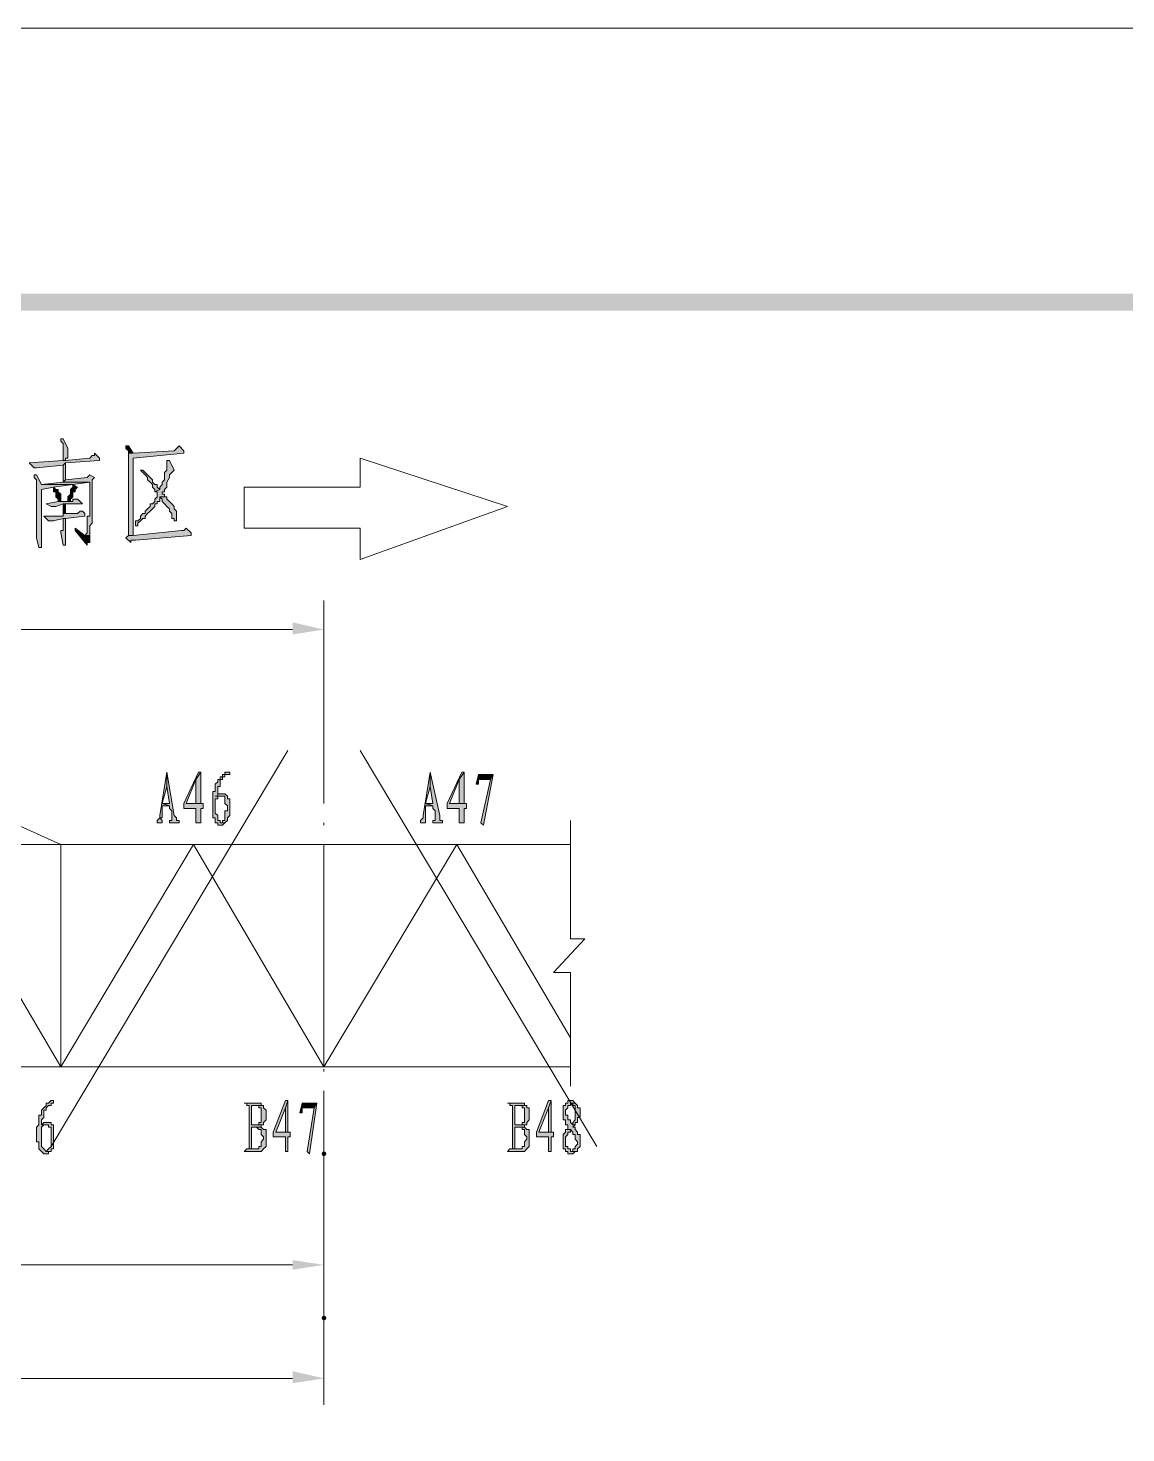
# Model space of a CAD drawing. Header units: millimetres. Extents: x 6 to 291, y 4 to 206.
# Drawn here: x 242.51 to 261.75, y 181.12 to 205.74 of the extents above; entities that cross this region are included whole.
import ezdxf

# ---------------------------------------------------------------- set-up
doc = ezdxf.new("R2010")
doc.units = ezdxf.units.MM
doc.layers.add('C00-00-00', color=7, linetype='Continuous')

msp = doc.modelspace()

# ---------------------------------------------------------------- hatches: boundary and pattern name
at = {"layer": 'C00-00-00'}
h = msp.add_hatch(color=256, dxfattribs=at)
h.dxf.hatch_style = 2
h.paths.add_polyline_path([(17.653, 201.083336), (17.907, 200.787002), (286.469659, 201.083336)])
h = msp.add_hatch(color=256, dxfattribs=at)
h.dxf.hatch_style = 2
h.paths.add_polyline_path([(17.907, 200.787002), (286.469659, 201.083336), (286.173327, 200.787002)])
h = msp.add_hatch(color=256, dxfattribs=at)
h.dxf.hatch_style = 2
h.paths.add_polyline_path([(243.120335, 198.543336), (243.078001, 198.543336), (243.078001, 198.501002), (243.120335, 198.458669), (243.120335, 198.162336), (243.162668, 198.162336), (243.162668, 198.204669), (243.205001, 198.204669), (243.205001, 198.331669), (243.205001, 198.374002)])
h = msp.add_hatch(color=256, dxfattribs=at)
h.dxf.hatch_style = 2
h.paths.add_polyline_path([(243.670672, 198.289336), (243.670672, 198.247002), (243.628339, 198.247002), (243.586006, 198.204669), (243.162672, 198.162336), (243.120339, 198.162336), (242.527672, 198.120002), (242.612339, 198.035336), (242.654672, 198.035336), (243.120339, 198.077669), (243.162672, 198.120002), (243.755339, 198.162336), (243.755339, 198.204669)])
h = msp.add_hatch(color=256, dxfattribs=at)
h.dxf.hatch_style = 2
h.paths.add_polyline_path([(244.263337, 198.416336), (244.221003, 198.416336), (244.221003, 198.374002), (244.263337, 198.331669), (244.263337, 198.289336), (244.348003, 198.289336)])
h = msp.add_hatch(color=256, dxfattribs=at)
h.dxf.hatch_style = 2
h.paths.add_polyline_path([(245.152333, 198.416336), (245.109999, 198.374002), (245.067666, 198.331669), (244.347999, 198.289336), (244.263333, 198.289336), (244.263333, 198.247002), (244.263333, 198.204669), (244.263333, 197.527336), (244.263333, 196.892336), (244.263333, 196.850002), (244.347999, 196.850002), (244.347999, 198.204669), (245.236999, 198.289336), (245.236999, 198.331669)])
h = msp.add_hatch(color=256, dxfattribs=at)
h.dxf.hatch_style = 2
h.paths.add_polyline_path([(243.162661, 198.120003), (243.120335, 198.077669), (243.120335, 197.781335), (243.162661, 197.823669)])
h = msp.add_hatch(color=256, dxfattribs=at)
h.dxf.hatch_style = 2
h.paths.add_polyline_path([(244.982996, 198.162336), (244.940662, 198.162336), (244.940662, 198.120003), (244.940662, 198.077669), (244.940662, 197.993003), (244.898329, 197.950669), (244.898329, 197.866003), (244.898329, 197.823669), (244.855996, 197.781336), (244.855996, 197.739003), (244.813662, 197.696669), (244.813662, 197.654336), (244.728996, 197.612003), (244.771329, 197.612003), (244.771329, 197.569669), (244.771329, 197.527336), (244.728996, 197.485003), (244.728996, 197.442669), (244.686662, 197.400336), (244.644329, 197.400336), (244.644329, 197.358003), (244.601996, 197.315669), (244.559662, 197.273336), (244.559662, 197.231003), (244.517329, 197.231003), (244.474996, 197.188669), (244.474996, 197.146336), (244.432662, 197.104003), (244.390329, 197.104003), (244.390329, 197.061669), (244.390329, 197.019336), (244.432662, 197.019336), (244.432662, 197.061669), (244.474996, 197.104003), (244.517329, 197.146336), (244.559662, 197.146336), (244.559662, 197.188669), (244.601996, 197.231003), (244.644329, 197.273336), (244.686662, 197.315669), (244.728996, 197.358003), (244.728996, 197.400336), (244.771329, 197.400336), (244.771329, 197.442669), (244.813662, 197.442669), (244.813662, 197.485003), (244.813662, 197.527336), (244.940662, 197.527336), (244.898329, 197.527336), (244.898329, 197.569669), (244.855996, 197.569669), (244.855996, 197.612003), (244.898329, 197.612003), (244.898329, 197.654336), (244.940662, 197.696669), (244.940662, 197.739003), (244.940662, 197.781336), (244.982996, 197.866003), (244.982996, 197.908336), (245.025329, 197.950669), (245.067662, 197.993003)])
h = msp.add_hatch(color=256, dxfattribs=at)
h.dxf.hatch_style = 2
h.paths.add_polyline_path([(244.517326, 197.993003), (244.474993, 197.993003), (244.517326, 197.950669), (244.55966, 197.908336), (244.601993, 197.866003), (244.601993, 197.823669), (244.644326, 197.781336), (244.68666, 197.739003), (244.68666, 197.696669), (244.728993, 197.654336), (244.728993, 197.612003), (244.81366, 197.654336), (244.771326, 197.696669), (244.771326, 197.739003), (244.728993, 197.739003), (244.68666, 197.781336), (244.68666, 197.823669), (244.644326, 197.866003), (244.601993, 197.908336), (244.55966, 197.950669)])
h = msp.add_hatch(color=256, dxfattribs=at)
h.dxf.hatch_style = 2
h.paths.add_polyline_path([(242.654665, 197.908336), (242.612332, 197.908336), (242.612332, 197.866003), (242.654665, 197.82367), (242.654665, 197.781336), (242.654665, 197.739003), (242.654665, 196.977003), (242.654665, 196.93467), (242.654665, 196.850003), (242.654665, 196.80767), (242.696999, 196.638336), (242.739332, 196.638336), (242.739332, 196.68067), (242.739332, 196.723003), (242.739332, 196.765336), (242.739332, 197.654336), (242.950999, 197.69667), (243.289665, 197.739003), (242.739332, 197.739003)])
h = msp.add_hatch(color=256, dxfattribs=at)
h.dxf.hatch_style = 2
h.paths.add_polyline_path([(243.120335, 197.781335), (242.739334, 197.739002), (243.289672, 197.739002), (243.586004, 197.781335)])
h = msp.add_hatch(color=256, dxfattribs=at)
h.dxf.hatch_style = 2
h.paths.add_polyline_path([(242.950997, 197.696669), (242.950997, 197.654336), (242.950997, 197.612002), (242.993331, 197.612002), (242.993331, 197.569669), (242.993331, 197.527336), (243.035664, 197.485002), (243.035664, 197.442669), (243.077997, 197.442669), (243.077997, 197.485002), (243.077997, 197.569669), (243.035664, 197.612002), (243.035664, 197.654336), (242.993331, 197.654336)])
h = msp.add_hatch(color=256, dxfattribs=at)
h.dxf.hatch_style = 2
h.paths.add_polyline_path([(243.586004, 197.908336), (243.543671, 197.866003), (243.162671, 197.82367), (243.120337, 197.781336), (243.586004, 197.781336), (243.586004, 197.739003), (243.586004, 197.18867), (243.543671, 197.18867), (243.543671, 197.06167), (243.543671, 197.019336), (243.543671, 196.977003), (243.543671, 196.93467), (243.543671, 196.892336), (243.501337, 196.850003), (243.586004, 196.850003), (243.586004, 196.892336), (243.586004, 196.93467), (243.586004, 197.019336), (243.628337, 197.06167), (243.628337, 197.739003), (243.628337, 197.781336), (243.628337, 197.82367), (243.670671, 197.866003)])
h = msp.add_hatch(color=256, dxfattribs=at)
h.dxf.hatch_style = 2
h.paths.add_polyline_path([(243.289672, 197.739002), (243.289672, 197.696669), (243.247339, 197.654335), (243.247339, 197.612002), (243.247339, 197.569669), (243.205005, 197.527335), (243.205005, 197.485002), (243.205005, 197.442669), (243.247339, 197.442669), (243.247339, 197.485002), (243.289672, 197.527335), (243.289672, 197.569669), (243.289672, 197.612002), (243.332005, 197.612002), (243.332005, 197.654335), (243.374339, 197.696669)])
h = msp.add_hatch(color=256, dxfattribs=at)
h.dxf.hatch_style = 2
h.paths.add_polyline_path([(243.37434, 197.485002), (243.332007, 197.485002), (243.289674, 197.485002), (243.289674, 197.442669), (243.205007, 197.442669), (243.078007, 197.442669), (243.035674, 197.442669), (242.824007, 197.400336), (242.908674, 197.358002), (242.951007, 197.358002), (242.99334, 197.358002), (243.12034, 197.400336), (243.162674, 197.400336), (243.459007, 197.400336), (243.416674, 197.442669)])
h = msp.add_hatch(color=256, dxfattribs=at)
h.dxf.hatch_style = 2
h.paths.add_polyline_path([(244.940669, 197.527336), (244.813669, 197.527336), (244.856003, 197.485002), (244.856003, 197.442669), (244.898336, 197.400336), (244.940669, 197.358002), (244.983003, 197.315669), (244.983003, 197.273336), (245.025336, 197.231002), (245.025336, 197.188669), (245.025336, 197.146336), (245.067669, 197.146336), (245.067669, 197.104002), (245.110003, 197.104002), (245.110003, 197.188669), (245.110003, 197.231002), (245.110003, 197.273336), (245.067669, 197.315669), (245.067669, 197.358002), (245.025336, 197.400336), (244.983003, 197.442669), (244.940669, 197.485002)])
h = msp.add_hatch(color=256, dxfattribs=at)
h.dxf.hatch_style = 2
h.paths.add_polyline_path([(243.458993, 197.273336), (243.41666, 197.273336), (243.374326, 197.231002), (243.16266, 197.231002), (243.120326, 197.231002), (243.120326, 197.188669), (242.78166, 197.188669), (242.866326, 197.104002), (242.90866, 197.104002), (242.950993, 197.104002), (243.120326, 197.146336), (243.16266, 197.146336), (243.501326, 197.188669), (243.501326, 197.231002)])
h = msp.add_hatch(color=256, dxfattribs=at)
h.dxf.hatch_style = 2
h.paths.add_polyline_path([(243.162661, 197.400336), (243.120335, 197.400336), (243.120335, 197.231002), (243.162661, 197.231002)])
h = msp.add_hatch(color=256, dxfattribs=at)
h.dxf.hatch_style = 2
h.paths.add_polyline_path([(243.162661, 197.146336), (243.120328, 197.146336), (243.120328, 197.104003), (243.120328, 196.934669), (243.077994, 196.934669), (243.077994, 196.892336), (243.120328, 196.680669), (243.162661, 196.680669), (243.162661, 196.892336)])
h = msp.add_hatch(color=256, dxfattribs=at)
h.dxf.hatch_style = 2
h.paths.add_polyline_path([(243.331998, 196.977003), (243.331998, 196.934669), (243.543665, 196.680669), (243.543665, 196.723003), (243.585998, 196.723003), (243.585998, 196.765336), (243.585998, 196.807669), (243.585998, 196.850003), (243.501331, 196.850003)])
h = msp.add_hatch(color=256, dxfattribs=at)
h.dxf.hatch_style = 2
h.paths.add_polyline_path([(245.279328, 196.977003), (245.236994, 196.934669), (245.194661, 196.934669), (244.347994, 196.850003), (244.263328, 196.850003), (244.220994, 196.807669), (244.305661, 196.723003), (244.305661, 196.765336), (244.347994, 196.765336), (244.390328, 196.765336), (245.363994, 196.850003), (245.363994, 196.892336)])
h = msp.add_hatch(color=256, dxfattribs=at)
h.dxf.hatch_style = 2
h.paths.add_polyline_path([(247.142004, 195.326002), (247.142004, 195.114336), (247.692326, 195.199002)])
h = msp.add_hatch(color=256, dxfattribs=at)
h.dxf.hatch_style = 2
h.paths.add_polyline_path([(244.940669, 192.701335), (244.813669, 191.939335), (244.813669, 191.897002), (244.771336, 191.854669), (244.771336, 191.812335), (244.856003, 191.812335), (244.856003, 191.854669), (244.813669, 191.897002), (244.856003, 191.897002), (244.856003, 192.108669), (244.983003, 192.108669), (244.856003, 192.151002), (244.940669, 192.447335)])
h = msp.add_hatch(color=256, dxfattribs=at)
h.dxf.hatch_style = 2
h.paths.add_polyline_path([(244.940669, 192.701335), (244.940669, 192.447335), (244.983003, 192.151002), (244.856003, 192.151002), (244.983003, 192.108669), (244.983003, 192.066335), (245.025336, 192.024002), (245.025336, 191.897002), (245.025336, 191.854669), (244.983003, 191.854669), (244.983003, 191.812335), (245.152336, 191.812335), (245.152336, 191.854669), (245.110003, 191.854669), (245.110003, 191.897002), (245.067669, 191.939335)])
h = msp.add_hatch(color=256, dxfattribs=at)
h.dxf.hatch_style = 2
h.paths.add_polyline_path([(245.533333, 192.701335), (245.491, 192.701335), (245.237, 192.151002), (245.237, 192.066335), (245.448667, 192.066335), (245.448667, 191.812335), (245.533333, 191.812335), (245.533333, 192.066335), (245.575667, 192.066335), (245.575667, 192.151002), (245.533333, 192.151002), (245.279333, 192.151002), (245.448667, 192.574335)])
h = msp.add_hatch(color=256, dxfattribs=at)
h.dxf.hatch_style = 2
h.paths.add_polyline_path([(245.533333, 192.701335), (245.448665, 192.574336), (245.448665, 192.151003), (245.279328, 192.151003), (245.533333, 192.151003)])
h = msp.add_hatch(color=256, dxfattribs=at)
h.dxf.hatch_style = 2
h.paths.add_polyline_path([(246.041329, 192.701335), (245.956662, 192.701335), (245.956662, 192.659002), (245.914329, 192.659002), (245.914329, 192.616669), (245.871996, 192.616669), (245.871996, 192.574335), (245.829662, 192.574335), (245.829662, 192.532002), (245.787329, 192.489669), (245.787329, 192.447335), (245.787329, 192.405002), (245.787329, 192.362669), (245.744996, 192.362669), (245.744996, 192.278002), (245.744996, 192.235669), (245.744996, 191.981669), (245.744996, 191.897002), (245.787329, 191.897002), (245.787329, 191.854669), (245.787329, 191.812335), (245.829662, 191.812335), (245.829662, 191.770002), (245.914329, 191.770002), (245.956662, 191.812335), (245.871996, 191.812335), (245.871996, 191.854669), (245.829662, 191.854669), (245.829662, 191.897002), (245.829662, 191.939335), (245.787329, 191.981669), (245.787329, 192.235669), (245.829662, 192.235669), (245.829662, 192.278002), (245.914329, 192.278002), (245.787329, 192.278002), (245.829662, 192.278002), (245.829662, 192.362669), (245.829662, 192.405002), (245.829662, 192.447335), (245.871996, 192.447335), (245.871996, 192.532002), (245.871996, 192.574335), (245.914329, 192.574335), (245.914329, 192.616669), (245.956662, 192.616669), (245.956662, 192.659002), (245.998996, 192.659002), (246.041329, 192.659002)])
h = msp.add_hatch(color=256, dxfattribs=at)
h.dxf.hatch_style = 2
h.paths.add_polyline_path([(249.555003, 192.701335), (249.428003, 191.939335), (249.428003, 191.897002), (249.38567, 191.854669), (249.38567, 191.812335), (249.470337, 191.812335), (249.470337, 191.854669), (249.470337, 191.897002), (249.470337, 192.108669), (249.597337, 192.108669), (249.470337, 192.151002), (249.555003, 192.447335)])
h = msp.add_hatch(color=256, dxfattribs=at)
h.dxf.hatch_style = 2
h.paths.add_polyline_path([(249.555003, 192.701335), (249.555003, 192.447335), (249.597337, 192.151002), (249.470337, 192.151002), (249.597337, 192.108669), (249.597337, 192.066335), (249.63967, 192.024002), (249.63967, 191.897002), (249.63967, 191.854669), (249.597337, 191.854669), (249.597337, 191.812335), (249.76667, 191.812335), (249.76667, 191.854669), (249.724337, 191.854669), (249.724337, 191.897002), (249.724337, 191.939335)])
h = msp.add_hatch(color=256, dxfattribs=at)
h.dxf.hatch_style = 2
h.paths.add_polyline_path([(250.147667, 192.701335), (250.105334, 192.701335), (249.851334, 192.151002), (249.851334, 192.066335), (250.063001, 192.066335), (250.063001, 191.812335), (250.147667, 191.812335), (250.147667, 192.066335), (250.190001, 192.066335), (250.190001, 192.151002), (250.147667, 192.151002), (249.893667, 192.151002), (250.063001, 192.574335)])
h = msp.add_hatch(color=256, dxfattribs=at)
h.dxf.hatch_style = 2
h.paths.add_polyline_path([(250.147667, 192.701335), (250.062999, 192.574336), (250.062999, 192.151003), (249.893661, 192.151003), (250.147667, 192.151003)])
h = msp.add_hatch(color=256, dxfattribs=at)
h.dxf.hatch_style = 2
h.paths.add_polyline_path([(250.655663, 192.659003), (250.401663, 192.659003), (250.359329, 192.48967), (250.401663, 192.48967), (250.401663, 192.574336), (250.443996, 192.574336), (250.613329, 192.574336)])
h = msp.add_hatch(color=256, dxfattribs=at)
h.dxf.hatch_style = 2
h.paths.add_polyline_path([(250.655663, 192.659003), (250.613337, 192.574336), (250.443999, 191.812335), (250.486326, 191.770003)])
h = msp.add_hatch(color=256, dxfattribs=at)
h.dxf.hatch_style = 2
h.paths.add_polyline_path([(245.914334, 192.320337), (245.872001, 192.320337), (245.829667, 192.320337), (245.829667, 192.278003), (245.787334, 192.278003), (245.956667, 192.278003), (245.956667, 192.23567), (245.956667, 192.151003), (245.999001, 192.10867), (245.999001, 192.024003), (245.956667, 192.024003), (245.956667, 191.939337), (245.956667, 191.897003), (245.956667, 191.85467), (245.914334, 191.85467), (245.914334, 191.812337), (245.872001, 191.812337), (245.956667, 191.812337), (245.999001, 191.85467), (245.999001, 191.897003), (246.041334, 191.939337), (246.041334, 192.23567), (245.999001, 192.23567), (245.999001, 192.278003), (245.956667, 192.320337)])
h = msp.add_hatch(color=256, dxfattribs=at)
h.dxf.hatch_style = 2
h.paths.add_polyline_path([(242.950997, 186.944003), (242.908664, 186.944003), (242.866331, 186.90167), (242.823997, 186.90167), (242.823997, 186.859337), (242.781664, 186.817003), (242.739331, 186.77467), (242.739331, 186.732337), (242.739331, 186.690003), (242.696997, 186.690003), (242.696997, 186.605337), (242.696997, 186.52067), (242.654664, 186.478337), (242.654664, 186.224337), (242.696997, 186.224337), (242.696997, 186.13967), (242.696997, 186.097337), (242.739331, 186.055003), (242.781664, 186.01267), (242.866331, 186.01267), (242.866331, 186.055003), (242.908664, 186.055003), (242.823997, 186.055003), (242.781664, 186.097337), (242.739331, 186.13967), (242.739331, 186.182003), (242.739331, 186.224337), (242.739331, 186.478337), (242.781664, 186.52067), (242.823997, 186.52067), (242.739331, 186.52067), (242.739331, 186.605337), (242.781664, 186.64767), (242.781664, 186.690003), (242.781664, 186.732337), (242.781664, 186.77467), (242.823997, 186.77467), (242.823997, 186.817003), (242.866331, 186.859337), (242.908664, 186.859337), (242.908664, 186.90167), (242.950997, 186.90167)])
h = msp.add_hatch(color=256, dxfattribs=at)
h.dxf.hatch_style = 2
h.paths.add_polyline_path([(246.464672, 186.901669), (246.295339, 186.901669), (246.337672, 186.901669), (246.337672, 186.859336), (246.380005, 186.859336), (246.380005, 186.097336), (246.337672, 186.097336), (246.464672, 186.097336), (246.422339, 186.097336), (246.422339, 186.478336), (246.591672, 186.478336), (246.549339, 186.478336), (246.591672, 186.478336), (246.591672, 186.520669), (246.464672, 186.520669), (246.422339, 186.520669), (246.422339, 186.859336), (246.464672, 186.859336), (246.591672, 186.859336), (246.591672, 186.901669), (246.549339, 186.901669)])
h = msp.add_hatch(color=256, dxfattribs=at)
h.dxf.hatch_style = 2
h.paths.add_polyline_path([(247.057336, 186.944003), (247.015003, 186.944003), (246.803336, 186.39367), (246.803336, 186.309003), (247.015003, 186.309003), (247.015003, 186.055003), (247.057336, 186.055003), (247.057336, 186.309003), (247.099669, 186.309003), (247.099669, 186.39367), (247.057336, 186.39367), (246.845669, 186.39367), (247.015003, 186.817003)])
h = msp.add_hatch(color=256, dxfattribs=at)
h.dxf.hatch_style = 2
h.paths.add_polyline_path([(247.057336, 186.944003), (247.014994, 186.817002), (247.014994, 186.393669), (246.845672, 186.393669), (247.057336, 186.393669)])
h = msp.add_hatch(color=256, dxfattribs=at)
h.dxf.hatch_style = 2
h.paths.add_polyline_path([(247.565331, 186.901669), (247.311331, 186.901669), (247.268998, 186.732336), (247.311331, 186.732336), (247.311331, 186.817002), (247.353665, 186.817002), (247.522998, 186.817002)])
h = msp.add_hatch(color=256, dxfattribs=at)
h.dxf.hatch_style = 2
h.paths.add_polyline_path([(247.565331, 186.901669), (247.523005, 186.817002), (247.395994, 186.055003), (247.438337, 186.012669)])
h = msp.add_hatch(color=256, dxfattribs=at)
h.dxf.hatch_style = 2
h.paths.add_polyline_path([(251.079006, 186.901669), (250.909672, 186.901669), (250.952006, 186.901669), (250.952006, 186.859336), (250.994339, 186.859336), (250.994339, 186.097336), (250.952006, 186.097336), (251.079006, 186.097336), (251.036672, 186.097336), (251.036672, 186.478336), (251.079006, 186.478336), (251.206006, 186.478336), (251.163672, 186.478336), (251.206006, 186.478336), (251.206006, 186.520669), (251.079006, 186.520669), (251.036672, 186.520669), (251.036672, 186.859336), (251.079006, 186.859336), (251.206006, 186.859336), (251.206006, 186.901669), (251.163672, 186.901669)])
h = msp.add_hatch(color=256, dxfattribs=at)
h.dxf.hatch_style = 2
h.paths.add_polyline_path([(251.67167, 186.944003), (251.629337, 186.944003), (251.41767, 186.39367), (251.41767, 186.309003), (251.629337, 186.309003), (251.629337, 186.055003), (251.67167, 186.055003), (251.67167, 186.309003), (251.714003, 186.309003), (251.714003, 186.39367), (251.67167, 186.39367), (251.460003, 186.39367), (251.629337, 186.817003)])
h = msp.add_hatch(color=256, dxfattribs=at)
h.dxf.hatch_style = 2
h.paths.add_polyline_path([(251.67167, 186.944003), (251.629328, 186.817002), (251.629328, 186.393669), (251.460006, 186.393669), (251.67167, 186.393669)])
h = msp.add_hatch(color=256, dxfattribs=at)
h.dxf.hatch_style = 2
h.paths.add_polyline_path([(252.010328, 186.944003), (251.967995, 186.944003), (251.967995, 186.90167), (251.925661, 186.90167), (251.925661, 186.859337), (251.883328, 186.859337), (251.883328, 186.77467), (251.883328, 186.732337), (251.883328, 186.690003), (251.883328, 186.605337), (251.925661, 186.605337), (251.925661, 186.563003), (251.925661, 186.52067), (251.967995, 186.52067), (251.967995, 186.478337), (251.967995, 186.436003), (252.010328, 186.436003), (252.052661, 186.39367), (252.052661, 186.351337), (252.094995, 186.351337), (252.094995, 186.309003), (252.094995, 186.26667), (252.137328, 186.224337), (252.137328, 186.182003), (252.094995, 186.13967), (252.094995, 186.097337), (252.052661, 186.097337), (252.052661, 186.055003), (252.010328, 186.055003), (252.137328, 186.055003), (252.137328, 186.097337), (252.179661, 186.13967), (252.179661, 186.351337), (252.137328, 186.351337), (252.137328, 186.39367), (252.094995, 186.436003), (252.094995, 186.478337), (252.052661, 186.478337), (252.094995, 186.52067), (252.052661, 186.52067), (252.010328, 186.563003), (252.010328, 186.605337), (251.967995, 186.605337), (251.967995, 186.64767), (251.967995, 186.690003), (251.925661, 186.690003), (251.925661, 186.77467), (251.967995, 186.817003), (251.967995, 186.859337), (252.010328, 186.859337), (252.010328, 186.90167), (252.094995, 186.90167), (252.052661, 186.944003)])
h = msp.add_hatch(color=256, dxfattribs=at)
h.dxf.hatch_style = 2
h.paths.add_polyline_path([(252.094997, 186.901669), (252.01033, 186.901669), (252.052663, 186.901669), (252.052663, 186.859336), (252.094997, 186.859336), (252.094997, 186.817002), (252.094997, 186.647669), (252.094997, 186.605336), (252.052663, 186.563002), (252.052663, 186.520669), (252.094997, 186.520669), (252.094997, 186.563002), (252.13733, 186.563002), (252.13733, 186.605336), (252.13733, 186.647669), (252.179663, 186.647669), (252.179663, 186.817002), (252.13733, 186.817002), (252.13733, 186.859336)])
h = msp.add_hatch(color=256, dxfattribs=at)
h.dxf.hatch_style = 2
h.paths.add_polyline_path([(246.591667, 186.859337), (246.507, 186.859337), (246.549333, 186.859337), (246.549333, 186.817003), (246.591667, 186.817003), (246.591667, 186.77467), (246.591667, 186.732337), (246.591667, 186.64767), (246.591667, 186.605337), (246.591667, 186.563003), (246.549333, 186.563003), (246.549333, 186.52067), (246.507, 186.52067), (246.464667, 186.52067), (246.591667, 186.52067), (246.634, 186.52067), (246.634, 186.563003), (246.676333, 186.605337), (246.676333, 186.77467), (246.634, 186.817003), (246.634, 186.859337)])
h = msp.add_hatch(color=256, dxfattribs=at)
h.dxf.hatch_style = 2
h.paths.add_polyline_path([(251.206001, 186.859337), (251.121334, 186.859337), (251.163667, 186.859337), (251.163667, 186.817003), (251.206001, 186.817003), (251.206001, 186.77467), (251.206001, 186.732337), (251.206001, 186.64767), (251.206001, 186.605337), (251.206001, 186.563003), (251.163667, 186.563003), (251.163667, 186.52067), (251.121334, 186.52067), (251.079001, 186.52067), (251.206001, 186.52067), (251.248334, 186.52067), (251.248334, 186.563003), (251.290667, 186.605337), (251.290667, 186.817003), (251.248334, 186.817003), (251.248334, 186.859337)])
h = msp.add_hatch(color=256, dxfattribs=at)
h.dxf.hatch_style = 2
h.paths.add_polyline_path([(242.866329, 186.563003), (242.781662, 186.563003), (242.739329, 186.520669), (242.866329, 186.520669), (242.866329, 186.478336), (242.908662, 186.478336), (242.908662, 186.393669), (242.908662, 186.351336), (242.908662, 186.266669), (242.908662, 186.182003), (242.908662, 186.139669), (242.866329, 186.097336), (242.823996, 186.055003), (242.908662, 186.055003), (242.908662, 186.097336), (242.950996, 186.097336), (242.950996, 186.139669), (242.950996, 186.182003), (242.950996, 186.436003), (242.950996, 186.478336), (242.950996, 186.520669), (242.908662, 186.520669), (242.908662, 186.563003)])
h = msp.add_hatch(color=256, dxfattribs=at)
h.dxf.hatch_style = 2
h.paths.add_polyline_path([(246.591667, 186.478336), (246.464667, 186.478336), (246.507, 186.478336), (246.549333, 186.436003), (246.591667, 186.436003), (246.591667, 186.393669), (246.591667, 186.351336), (246.634, 186.309003), (246.634, 186.266669), (246.591667, 186.224336), (246.591667, 186.182003), (246.591667, 186.139669), (246.549333, 186.139669), (246.549333, 186.097336), (246.507, 186.097336), (246.337667, 186.097336), (246.295333, 186.055003), (246.337667, 186.055003), (246.549333, 186.055003), (246.591667, 186.055003), (246.634, 186.097336), (246.676333, 186.139669), (246.676333, 186.182003), (246.676333, 186.393669), (246.676333, 186.436003), (246.634, 186.436003)])
h = msp.add_hatch(color=256, dxfattribs=at)
h.dxf.hatch_style = 2
h.paths.add_polyline_path([(251.206001, 186.478336), (251.079001, 186.478336), (251.121334, 186.478336), (251.163667, 186.478336), (251.163667, 186.436003), (251.206001, 186.436003), (251.206001, 186.393669), (251.206001, 186.351336), (251.248334, 186.309003), (251.248334, 186.266669), (251.206001, 186.224336), (251.206001, 186.182003), (251.206001, 186.139669), (251.163667, 186.139669), (251.163667, 186.097336), (251.121334, 186.097336), (250.952001, 186.097336), (250.909667, 186.055003), (250.952001, 186.055003), (251.163667, 186.055003), (251.206001, 186.055003), (251.248334, 186.097336), (251.290667, 186.139669), (251.290667, 186.182003), (251.290667, 186.393669), (251.290667, 186.436003), (251.248334, 186.436003)])
h = msp.add_hatch(color=256, dxfattribs=at)
h.dxf.hatch_style = 2
h.paths.add_polyline_path([(251.968002, 186.436002), (251.925669, 186.436002), (251.925669, 186.393668), (251.883335, 186.351335), (251.883335, 186.309002), (251.883335, 186.182002), (251.883335, 186.139668), (251.883335, 186.097335), (251.925669, 186.097335), (251.925669, 186.055002), (251.968002, 186.055002), (251.968002, 186.012668), (252.010335, 186.012668), (252.052669, 186.012668), (252.095002, 186.055002), (252.137335, 186.055002), (252.010335, 186.055002), (252.010335, 186.097335), (251.968002, 186.097335), (251.968002, 186.139668), (251.925669, 186.139668), (251.925669, 186.309002), (251.968002, 186.351335), (251.968002, 186.393668), (252.010335, 186.393668), (252.010335, 186.436002)])
h = msp.add_hatch(color=256, dxfattribs=at)
h.dxf.hatch_style = 2
h.paths.add_polyline_path([(247.692326, 186.055002), (247.662428, 186.042567), (247.649993, 186.012669), (247.662428, 185.982771), (247.692326, 185.970336), (247.722224, 185.982771), (247.73466, 186.012669), (247.722224, 186.042567)])
h = msp.add_hatch(color=256, dxfattribs=at)
h.dxf.hatch_style = 2
h.paths.add_polyline_path([(247.142004, 184.150002), (247.142004, 183.980669), (247.692326, 184.065335)])
h = msp.add_hatch(color=256, dxfattribs=at)
h.dxf.hatch_style = 2
h.paths.add_polyline_path([(247.692326, 183.176336), (247.662428, 183.163901), (247.649993, 183.134003), (247.662428, 183.104105), (247.692326, 183.09167), (247.722224, 183.104105), (247.73466, 183.134003), (247.722224, 183.163901)])
h = msp.add_hatch(color=256, dxfattribs=at)
h.dxf.hatch_style = 2
h.paths.add_polyline_path([(247.142004, 182.202668), (247.142004, 181.991003), (247.692326, 182.07567)])

# ---------------------------------------------------------------- linework, layer by layer
at = {"layer": 'C00-00-00', "lineweight": 15}
for points in [[(291.126319, 205.740002), (5.799667, 205.740002), (5.799667, 3.979343), (291.126319, 3.979343)], [(252.010328, 191.854669), (252.010328, 189.780335), (252.264334, 189.780335), (251.713996, 189.187669), (252.010328, 189.187669), (252.010328, 187.198003)]]:
    msp.add_lwpolyline(points, dxfattribs=at)
at = {"layer": 'C00-00-00', "lineweight": 13}
for points in [[(243.120335, 198.543336), (243.078001, 198.543336), (243.078001, 198.501002), (243.120335, 198.458669), (243.120335, 198.162336), (243.162668, 198.162336), (243.162668, 198.204669), (243.205001, 198.204669), (243.205001, 198.331669), (243.205001, 198.374002)], [(243.670672, 198.289336), (243.670672, 198.247002), (243.628339, 198.247002), (243.586006, 198.204669), (243.162672, 198.162336), (243.120339, 198.162336), (242.527672, 198.120002), (242.612339, 198.035336), (242.654672, 198.035336), (243.120339, 198.077669), (243.162672, 198.120002), (243.755339, 198.162336), (243.755339, 198.204669)], [(244.263337, 198.416336), (244.221003, 198.416336), (244.221003, 198.374002), (244.263337, 198.331669), (244.263337, 198.289336), (244.348003, 198.289336)], [(245.152333, 198.416336), (245.109999, 198.374002), (245.067666, 198.331669), (244.347999, 198.289336), (244.263333, 198.289336), (244.263333, 198.247002), (244.263333, 198.204669), (244.263333, 197.527336), (244.263333, 196.892336), (244.263333, 196.850002), (244.347999, 196.850002), (244.347999, 198.204669), (245.236999, 198.289336), (245.236999, 198.331669)], [(243.162661, 198.120003), (243.120335, 198.077669), (243.120335, 197.781335), (243.162661, 197.823669)], [(244.982996, 198.162336), (244.940662, 198.162336), (244.940662, 198.120003), (244.940662, 198.077669), (244.940662, 197.993003), (244.898329, 197.950669), (244.898329, 197.866003), (244.898329, 197.823669), (244.855996, 197.781336), (244.855996, 197.739003), (244.813662, 197.696669), (244.813662, 197.654336), (244.728996, 197.612003), (244.771329, 197.612003), (244.771329, 197.569669), (244.771329, 197.527336), (244.728996, 197.485003), (244.728996, 197.442669), (244.686662, 197.400336), (244.644329, 197.400336), (244.644329, 197.358003), (244.601996, 197.315669), (244.559662, 197.273336), (244.559662, 197.231003), (244.517329, 197.231003), (244.474996, 197.188669), (244.474996, 197.146336), (244.432662, 197.104003), (244.390329, 197.104003), (244.390329, 197.061669), (244.390329, 197.019336), (244.432662, 197.019336), (244.432662, 197.061669), (244.474996, 197.104003), (244.517329, 197.146336), (244.559662, 197.146336), (244.559662, 197.188669), (244.601996, 197.231003), (244.644329, 197.273336), (244.686662, 197.315669), (244.728996, 197.358003), (244.728996, 197.400336), (244.771329, 197.400336), (244.771329, 197.442669), (244.813662, 197.442669), (244.813662, 197.485003), (244.813662, 197.527336), (244.940662, 197.527336), (244.898329, 197.527336), (244.898329, 197.569669), (244.855996, 197.569669), (244.855996, 197.612003), (244.898329, 197.612003), (244.898329, 197.654336), (244.940662, 197.696669), (244.940662, 197.739003), (244.940662, 197.781336), (244.982996, 197.866003), (244.982996, 197.908336), (245.025329, 197.950669), (245.067662, 197.993003)], [(244.517326, 197.993003), (244.474993, 197.993003), (244.517326, 197.950669), (244.55966, 197.908336), (244.601993, 197.866003), (244.601993, 197.823669), (244.644326, 197.781336), (244.68666, 197.739003), (244.68666, 197.696669), (244.728993, 197.654336), (244.728993, 197.612003), (244.81366, 197.654336), (244.771326, 197.696669), (244.771326, 197.739003), (244.728993, 197.739003), (244.68666, 197.781336), (244.68666, 197.823669), (244.644326, 197.866003), (244.601993, 197.908336), (244.55966, 197.950669)], [(242.654665, 197.908336), (242.612332, 197.908336), (242.612332, 197.866003), (242.654665, 197.82367), (242.654665, 197.781336), (242.654665, 197.739003), (242.654665, 196.977003), (242.654665, 196.93467), (242.654665, 196.850003), (242.654665, 196.80767), (242.696999, 196.638336), (242.739332, 196.638336), (242.739332, 196.68067), (242.739332, 196.723003), (242.739332, 196.765336), (242.739332, 197.654336), (242.950999, 197.69667), (243.289665, 197.739003), (242.739332, 197.739003)], [(243.120335, 197.781335), (242.739334, 197.739002), (243.289672, 197.739002), (243.586004, 197.781335)], [(242.950997, 197.696669), (242.950997, 197.654336), (242.950997, 197.612002), (242.993331, 197.612002), (242.993331, 197.569669), (242.993331, 197.527336), (243.035664, 197.485002), (243.035664, 197.442669), (243.077997, 197.442669), (243.077997, 197.485002), (243.077997, 197.569669), (243.035664, 197.612002), (243.035664, 197.654336), (242.993331, 197.654336)], [(243.586004, 197.908336), (243.543671, 197.866003), (243.162671, 197.82367), (243.120337, 197.781336), (243.586004, 197.781336), (243.586004, 197.739003), (243.586004, 197.18867), (243.543671, 197.18867), (243.543671, 197.06167), (243.543671, 197.019336), (243.543671, 196.977003), (243.543671, 196.93467), (243.543671, 196.892336), (243.501337, 196.850003), (243.586004, 196.850003), (243.586004, 196.892336), (243.586004, 196.93467), (243.586004, 197.019336), (243.628337, 197.06167), (243.628337, 197.739003), (243.628337, 197.781336), (243.628337, 197.82367), (243.670671, 197.866003)], [(243.289672, 197.739002), (243.289672, 197.696669), (243.247339, 197.654335), (243.247339, 197.612002), (243.247339, 197.569669), (243.205005, 197.527335), (243.205005, 197.485002), (243.205005, 197.442669), (243.247339, 197.442669), (243.247339, 197.485002), (243.289672, 197.527335), (243.289672, 197.569669), (243.289672, 197.612002), (243.332005, 197.612002), (243.332005, 197.654335), (243.374339, 197.696669)], [(243.37434, 197.485002), (243.332007, 197.485002), (243.289674, 197.485002), (243.289674, 197.442669), (243.205007, 197.442669), (243.078007, 197.442669), (243.035674, 197.442669), (242.824007, 197.400336), (242.908674, 197.358002), (242.951007, 197.358002), (242.99334, 197.358002), (243.12034, 197.400336), (243.162674, 197.400336), (243.459007, 197.400336), (243.416674, 197.442669)], [(244.940669, 197.527336), (244.813669, 197.527336), (244.856003, 197.485002), (244.856003, 197.442669), (244.898336, 197.400336), (244.940669, 197.358002), (244.983003, 197.315669), (244.983003, 197.273336), (245.025336, 197.231002), (245.025336, 197.188669), (245.025336, 197.146336), (245.067669, 197.146336), (245.067669, 197.104002), (245.110003, 197.104002), (245.110003, 197.188669), (245.110003, 197.231002), (245.110003, 197.273336), (245.067669, 197.315669), (245.067669, 197.358002), (245.025336, 197.400336), (244.983003, 197.442669), (244.940669, 197.485002)], [(243.458993, 197.273336), (243.41666, 197.273336), (243.374326, 197.231002), (243.16266, 197.231002), (243.120326, 197.231002), (243.120326, 197.188669), (242.78166, 197.188669), (242.866326, 197.104002), (242.90866, 197.104002), (242.950993, 197.104002), (243.120326, 197.146336), (243.16266, 197.146336), (243.501326, 197.188669), (243.501326, 197.231002)], [(243.162661, 197.400336), (243.120335, 197.400336), (243.120335, 197.231002), (243.162661, 197.231002)], [(243.162661, 197.146336), (243.120328, 197.146336), (243.120328, 197.104003), (243.120328, 196.934669), (243.077994, 196.934669), (243.077994, 196.892336), (243.120328, 196.680669), (243.162661, 196.680669), (243.162661, 196.892336)], [(243.331998, 196.977003), (243.331998, 196.934669), (243.543665, 196.680669), (243.543665, 196.723003), (243.585998, 196.723003), (243.585998, 196.765336), (243.585998, 196.807669), (243.585998, 196.850003), (243.501331, 196.850003)], [(245.279328, 196.977003), (245.236994, 196.934669), (245.194661, 196.934669), (244.347994, 196.850003), (244.263328, 196.850003), (244.220994, 196.807669), (244.305661, 196.723003), (244.305661, 196.765336), (244.347994, 196.765336), (244.390328, 196.765336), (245.363994, 196.850003), (245.363994, 196.892336)], [(244.940669, 192.701335), (244.813669, 191.939335), (244.813669, 191.897002), (244.771336, 191.854669), (244.771336, 191.812335), (244.856003, 191.812335), (244.856003, 191.854669), (244.813669, 191.897002), (244.856003, 191.897002), (244.856003, 192.108669), (244.983003, 192.108669), (244.856003, 192.151002), (244.940669, 192.447335)], [(244.940669, 192.701335), (244.940669, 192.447335), (244.983003, 192.151002), (244.856003, 192.151002), (244.983003, 192.108669), (244.983003, 192.066335), (245.025336, 192.024002), (245.025336, 191.897002), (245.025336, 191.854669), (244.983003, 191.854669), (244.983003, 191.812335), (245.152336, 191.812335), (245.152336, 191.854669), (245.110003, 191.854669), (245.110003, 191.897002), (245.067669, 191.939335)], [(245.533333, 192.701335), (245.491, 192.701335), (245.237, 192.151002), (245.237, 192.066335), (245.448667, 192.066335), (245.448667, 191.812335), (245.533333, 191.812335), (245.533333, 192.066335), (245.575667, 192.066335), (245.575667, 192.151002), (245.533333, 192.151002), (245.279333, 192.151002), (245.448667, 192.574335)], [(245.533333, 192.701335), (245.448665, 192.574336), (245.448665, 192.151003), (245.279328, 192.151003), (245.533333, 192.151003)], [(246.041329, 192.701335), (245.956662, 192.701335), (245.956662, 192.659002), (245.914329, 192.659002), (245.914329, 192.616669), (245.871996, 192.616669), (245.871996, 192.574335), (245.829662, 192.574335), (245.829662, 192.532002), (245.787329, 192.489669), (245.787329, 192.447335), (245.787329, 192.405002), (245.787329, 192.362669), (245.744996, 192.362669), (245.744996, 192.278002), (245.744996, 192.235669), (245.744996, 191.981669), (245.744996, 191.897002), (245.787329, 191.897002), (245.787329, 191.854669), (245.787329, 191.812335), (245.829662, 191.812335), (245.829662, 191.770002), (245.914329, 191.770002), (245.956662, 191.812335), (245.871996, 191.812335), (245.871996, 191.854669), (245.829662, 191.854669), (245.829662, 191.897002), (245.829662, 191.939335), (245.787329, 191.981669), (245.787329, 192.235669), (245.829662, 192.235669), (245.829662, 192.278002), (245.914329, 192.278002), (245.787329, 192.278002), (245.829662, 192.278002), (245.829662, 192.362669), (245.829662, 192.405002), (245.829662, 192.447335), (245.871996, 192.447335), (245.871996, 192.532002), (245.871996, 192.574335), (245.914329, 192.574335), (245.914329, 192.616669), (245.956662, 192.616669), (245.956662, 192.659002), (245.998996, 192.659002), (246.041329, 192.659002)], [(249.555003, 192.701335), (249.428003, 191.939335), (249.428003, 191.897002), (249.38567, 191.854669), (249.38567, 191.812335), (249.470337, 191.812335), (249.470337, 191.854669), (249.470337, 191.897002), (249.470337, 192.108669), (249.597337, 192.108669), (249.470337, 192.151002), (249.555003, 192.447335)], [(249.555003, 192.701335), (249.555003, 192.447335), (249.597337, 192.151002), (249.470337, 192.151002), (249.597337, 192.108669), (249.597337, 192.066335), (249.63967, 192.024002), (249.63967, 191.897002), (249.63967, 191.854669), (249.597337, 191.854669), (249.597337, 191.812335), (249.76667, 191.812335), (249.76667, 191.854669), (249.724337, 191.854669), (249.724337, 191.897002), (249.724337, 191.939335)], [(250.147667, 192.701335), (250.105334, 192.701335), (249.851334, 192.151002), (249.851334, 192.066335), (250.063001, 192.066335), (250.063001, 191.812335), (250.147667, 191.812335), (250.147667, 192.066335), (250.190001, 192.066335), (250.190001, 192.151002), (250.147667, 192.151002), (249.893667, 192.151002), (250.063001, 192.574335)], [(250.147667, 192.701335), (250.062999, 192.574336), (250.062999, 192.151003), (249.893661, 192.151003), (250.147667, 192.151003)], [(250.655663, 192.659003), (250.401663, 192.659003), (250.359329, 192.48967), (250.401663, 192.48967), (250.401663, 192.574336), (250.443996, 192.574336), (250.613329, 192.574336)], [(250.655663, 192.659003), (250.613337, 192.574336), (250.443999, 191.812335), (250.486326, 191.770003)], [(245.914334, 192.320337), (245.872001, 192.320337), (245.829667, 192.320337), (245.829667, 192.278003), (245.787334, 192.278003), (245.956667, 192.278003), (245.956667, 192.23567), (245.956667, 192.151003), (245.999001, 192.10867), (245.999001, 192.024003), (245.956667, 192.024003), (245.956667, 191.939337), (245.956667, 191.897003), (245.956667, 191.85467), (245.914334, 191.85467), (245.914334, 191.812337), (245.872001, 191.812337), (245.956667, 191.812337), (245.999001, 191.85467), (245.999001, 191.897003), (246.041334, 191.939337), (246.041334, 192.23567), (245.999001, 192.23567), (245.999001, 192.278003), (245.956667, 192.320337)], [(242.950997, 186.944003), (242.908664, 186.944003), (242.866331, 186.90167), (242.823997, 186.90167), (242.823997, 186.859337), (242.781664, 186.817003), (242.739331, 186.77467), (242.739331, 186.732337), (242.739331, 186.690003), (242.696997, 186.690003), (242.696997, 186.605337), (242.696997, 186.52067), (242.654664, 186.478337), (242.654664, 186.224337), (242.696997, 186.224337), (242.696997, 186.13967), (242.696997, 186.097337), (242.739331, 186.055003), (242.781664, 186.01267), (242.866331, 186.01267), (242.866331, 186.055003), (242.908664, 186.055003), (242.823997, 186.055003), (242.781664, 186.097337), (242.739331, 186.13967), (242.739331, 186.182003), (242.739331, 186.224337), (242.739331, 186.478337), (242.781664, 186.52067), (242.823997, 186.52067), (242.739331, 186.52067), (242.739331, 186.605337), (242.781664, 186.64767), (242.781664, 186.690003), (242.781664, 186.732337), (242.781664, 186.77467), (242.823997, 186.77467), (242.823997, 186.817003), (242.866331, 186.859337), (242.908664, 186.859337), (242.908664, 186.90167), (242.950997, 186.90167)], [(246.464672, 186.901669), (246.295339, 186.901669), (246.337672, 186.901669), (246.337672, 186.859336), (246.380005, 186.859336), (246.380005, 186.097336), (246.337672, 186.097336), (246.464672, 186.097336), (246.422339, 186.097336), (246.422339, 186.478336), (246.591672, 186.478336), (246.549339, 186.478336), (246.591672, 186.478336), (246.591672, 186.520669), (246.464672, 186.520669), (246.422339, 186.520669), (246.422339, 186.859336), (246.464672, 186.859336), (246.591672, 186.859336), (246.591672, 186.901669), (246.549339, 186.901669)], [(247.057336, 186.944003), (247.015003, 186.944003), (246.803336, 186.39367), (246.803336, 186.309003), (247.015003, 186.309003), (247.015003, 186.055003), (247.057336, 186.055003), (247.057336, 186.309003), (247.099669, 186.309003), (247.099669, 186.39367), (247.057336, 186.39367), (246.845669, 186.39367), (247.015003, 186.817003)], [(247.057336, 186.944003), (247.014994, 186.817002), (247.014994, 186.393669), (246.845672, 186.393669), (247.057336, 186.393669)], [(247.565331, 186.901669), (247.311331, 186.901669), (247.268998, 186.732336), (247.311331, 186.732336), (247.311331, 186.817002), (247.353665, 186.817002), (247.522998, 186.817002)], [(247.565331, 186.901669), (247.523005, 186.817002), (247.395994, 186.055003), (247.438337, 186.012669)], [(251.079006, 186.901669), (250.909672, 186.901669), (250.952006, 186.901669), (250.952006, 186.859336), (250.994339, 186.859336), (250.994339, 186.097336), (250.952006, 186.097336), (251.079006, 186.097336), (251.036672, 186.097336), (251.036672, 186.478336), (251.079006, 186.478336), (251.206006, 186.478336), (251.163672, 186.478336), (251.206006, 186.478336), (251.206006, 186.520669), (251.079006, 186.520669), (251.036672, 186.520669), (251.036672, 186.859336), (251.079006, 186.859336), (251.206006, 186.859336), (251.206006, 186.901669), (251.163672, 186.901669)], [(251.67167, 186.944003), (251.629337, 186.944003), (251.41767, 186.39367), (251.41767, 186.309003), (251.629337, 186.309003), (251.629337, 186.055003), (251.67167, 186.055003), (251.67167, 186.309003), (251.714003, 186.309003), (251.714003, 186.39367), (251.67167, 186.39367), (251.460003, 186.39367), (251.629337, 186.817003)], [(251.67167, 186.944003), (251.629328, 186.817002), (251.629328, 186.393669), (251.460006, 186.393669), (251.67167, 186.393669)], [(252.010328, 186.944003), (251.967995, 186.944003), (251.967995, 186.90167), (251.925661, 186.90167), (251.925661, 186.859337), (251.883328, 186.859337), (251.883328, 186.77467), (251.883328, 186.732337), (251.883328, 186.690003), (251.883328, 186.605337), (251.925661, 186.605337), (251.925661, 186.563003), (251.925661, 186.52067), (251.967995, 186.52067), (251.967995, 186.478337), (251.967995, 186.436003), (252.010328, 186.436003), (252.052661, 186.39367), (252.052661, 186.351337), (252.094995, 186.351337), (252.094995, 186.309003), (252.094995, 186.26667), (252.137328, 186.224337), (252.137328, 186.182003), (252.094995, 186.13967), (252.094995, 186.097337), (252.052661, 186.097337), (252.052661, 186.055003), (252.010328, 186.055003), (252.137328, 186.055003), (252.137328, 186.097337), (252.179661, 186.13967), (252.179661, 186.351337), (252.137328, 186.351337), (252.137328, 186.39367), (252.094995, 186.436003), (252.094995, 186.478337), (252.052661, 186.478337), (252.094995, 186.52067), (252.052661, 186.52067), (252.010328, 186.563003), (252.010328, 186.605337), (251.967995, 186.605337), (251.967995, 186.64767), (251.967995, 186.690003), (251.925661, 186.690003), (251.925661, 186.77467), (251.967995, 186.817003), (251.967995, 186.859337), (252.010328, 186.859337), (252.010328, 186.90167), (252.094995, 186.90167), (252.052661, 186.944003)], [(252.094997, 186.901669), (252.01033, 186.901669), (252.052663, 186.901669), (252.052663, 186.859336), (252.094997, 186.859336), (252.094997, 186.817002), (252.094997, 186.647669), (252.094997, 186.605336), (252.052663, 186.563002), (252.052663, 186.520669), (252.094997, 186.520669), (252.094997, 186.563002), (252.13733, 186.563002), (252.13733, 186.605336), (252.13733, 186.647669), (252.179663, 186.647669), (252.179663, 186.817002), (252.13733, 186.817002), (252.13733, 186.859336)], [(246.591667, 186.859337), (246.507, 186.859337), (246.549333, 186.859337), (246.549333, 186.817003), (246.591667, 186.817003), (246.591667, 186.77467), (246.591667, 186.732337), (246.591667, 186.64767), (246.591667, 186.605337), (246.591667, 186.563003), (246.549333, 186.563003), (246.549333, 186.52067), (246.507, 186.52067), (246.464667, 186.52067), (246.591667, 186.52067), (246.634, 186.52067), (246.634, 186.563003), (246.676333, 186.605337), (246.676333, 186.77467), (246.634, 186.817003), (246.634, 186.859337)], [(251.206001, 186.859337), (251.121334, 186.859337), (251.163667, 186.859337), (251.163667, 186.817003), (251.206001, 186.817003), (251.206001, 186.77467), (251.206001, 186.732337), (251.206001, 186.64767), (251.206001, 186.605337), (251.206001, 186.563003), (251.163667, 186.563003), (251.163667, 186.52067), (251.121334, 186.52067), (251.079001, 186.52067), (251.206001, 186.52067), (251.248334, 186.52067), (251.248334, 186.563003), (251.290667, 186.605337), (251.290667, 186.817003), (251.248334, 186.817003), (251.248334, 186.859337)], [(242.866329, 186.563003), (242.781662, 186.563003), (242.739329, 186.520669), (242.866329, 186.520669), (242.866329, 186.478336), (242.908662, 186.478336), (242.908662, 186.393669), (242.908662, 186.351336), (242.908662, 186.266669), (242.908662, 186.182003), (242.908662, 186.139669), (242.866329, 186.097336), (242.823996, 186.055003), (242.908662, 186.055003), (242.908662, 186.097336), (242.950996, 186.097336), (242.950996, 186.139669), (242.950996, 186.182003), (242.950996, 186.436003), (242.950996, 186.478336), (242.950996, 186.520669), (242.908662, 186.520669), (242.908662, 186.563003)], [(246.591667, 186.478336), (246.464667, 186.478336), (246.507, 186.478336), (246.549333, 186.436003), (246.591667, 186.436003), (246.591667, 186.393669), (246.591667, 186.351336), (246.634, 186.309003), (246.634, 186.266669), (246.591667, 186.224336), (246.591667, 186.182003), (246.591667, 186.139669), (246.549333, 186.139669), (246.549333, 186.097336), (246.507, 186.097336), (246.337667, 186.097336), (246.295333, 186.055003), (246.337667, 186.055003), (246.549333, 186.055003), (246.591667, 186.055003), (246.634, 186.097336), (246.676333, 186.139669), (246.676333, 186.182003), (246.676333, 186.393669), (246.676333, 186.436003), (246.634, 186.436003)], [(251.206001, 186.478336), (251.079001, 186.478336), (251.121334, 186.478336), (251.163667, 186.478336), (251.163667, 186.436003), (251.206001, 186.436003), (251.206001, 186.393669), (251.206001, 186.351336), (251.248334, 186.309003), (251.248334, 186.266669), (251.206001, 186.224336), (251.206001, 186.182003), (251.206001, 186.139669), (251.163667, 186.139669), (251.163667, 186.097336), (251.121334, 186.097336), (250.952001, 186.097336), (250.909667, 186.055003), (250.952001, 186.055003), (251.163667, 186.055003), (251.206001, 186.055003), (251.248334, 186.097336), (251.290667, 186.139669), (251.290667, 186.182003), (251.290667, 186.393669), (251.290667, 186.436003), (251.248334, 186.436003)], [(251.968002, 186.436002), (251.925669, 186.436002), (251.925669, 186.393668), (251.883335, 186.351335), (251.883335, 186.309002), (251.883335, 186.182002), (251.883335, 186.139668), (251.883335, 186.097335), (251.925669, 186.097335), (251.925669, 186.055002), (251.968002, 186.055002), (251.968002, 186.012668), (252.010335, 186.012668), (252.052669, 186.012668), (252.095002, 186.055002), (252.137335, 186.055002), (252.010335, 186.055002), (252.010335, 186.097335), (251.968002, 186.097335), (251.968002, 186.139668), (251.925669, 186.139668), (251.925669, 186.309002), (251.968002, 186.351335), (251.968002, 186.393668), (252.010335, 186.393668), (252.010335, 186.436002)]]:
    msp.add_lwpolyline(points, close=True, dxfattribs=at)
at = {"layer": 'C00-00-00', "lineweight": 15}
msp.add_lwpolyline([(246.295335, 196.977003), (246.295335, 197.696669), (248.327335, 197.696669), (248.327335, 198.204669), (250.909668, 197.358003), (248.327335, 196.426669), (248.327335, 196.977003)], close=True, dxfattribs=at)
at = {"layer": 'C00-00-00', "lineweight": 5}
for points in [[(247.692326, 192.405003), (247.692326, 195.707002)], [(247.692326, 195.029669), (247.692326, 195.707002)], [(146.812001, 195.199002), (247.142004, 195.199002)], [(247.692326, 194.648669), (247.692326, 194.691003)], [(243.077992, 191.431336), (236.304665, 194.479336)], [(247.692326, 193.590335), (247.692326, 194.310002)], [(247.057336, 193.082336), (242.908671, 186.13967)], [(247.692326, 193.209336), (247.692326, 193.251669)], [(248.327333, 193.082336), (252.475997, 186.13967)], [(247.692326, 192.151003), (247.692326, 192.870668)], [(247.692326, 191.770003), (247.692326, 191.812335)], [(35.517668, 191.431336), (252.010328, 191.431336)], [(213.106004, 191.431336), (215.392008, 187.536669), (217.720339, 191.431336), (220.006342, 187.536669), (222.334672, 191.431336), (224.62066, 187.536669), (226.949007, 191.431336), (229.234994, 187.536669), (231.520998, 191.431336), (233.849328, 187.536669), (236.177674, 191.431336), (238.463662, 187.536669), (240.792008, 191.431336), (243.077996, 187.536669), (245.406342, 191.431336), (247.69233, 187.536669), (250.02066, 191.431336), (252.010332, 188.044669)], [(243.077992, 191.431336), (243.077992, 187.536669)], [(247.692326, 191.431336), (247.692326, 187.536669)], [(247.692326, 190.711669), (247.692326, 191.431336)], [(247.692326, 190.330669), (247.692326, 190.373003)], [(247.692326, 189.230003), (247.692326, 189.94967)], [(247.692326, 188.891337), (247.692326, 188.933669)], [(247.692326, 187.833004), (247.692326, 188.552668)], [(35.517668, 187.536669), (252.010328, 187.536669)], [(247.692326, 187.452003), (247.692326, 187.494335)], [(247.692326, 186.351335), (247.692326, 187.113336)], [(247.692326, 186.520668), (247.692326, 183.59967)], [(247.692326, 184.954336), (247.692326, 185.631668)], [(247.692326, 184.573335), (247.692326, 184.615669)], [(247.692326, 183.472669), (247.692326, 184.234669)], [(146.812001, 184.065335), (247.142004, 184.065335)], [(247.692326, 183.472669), (247.692326, 181.610002)], [(247.692326, 182.07567), (247.692326, 182.753002)], [(36.110332, 182.07567), (247.142004, 182.07567)]]:
    msp.add_lwpolyline(points, dxfattribs=at)

doc.saveas('drawing.dxf')
